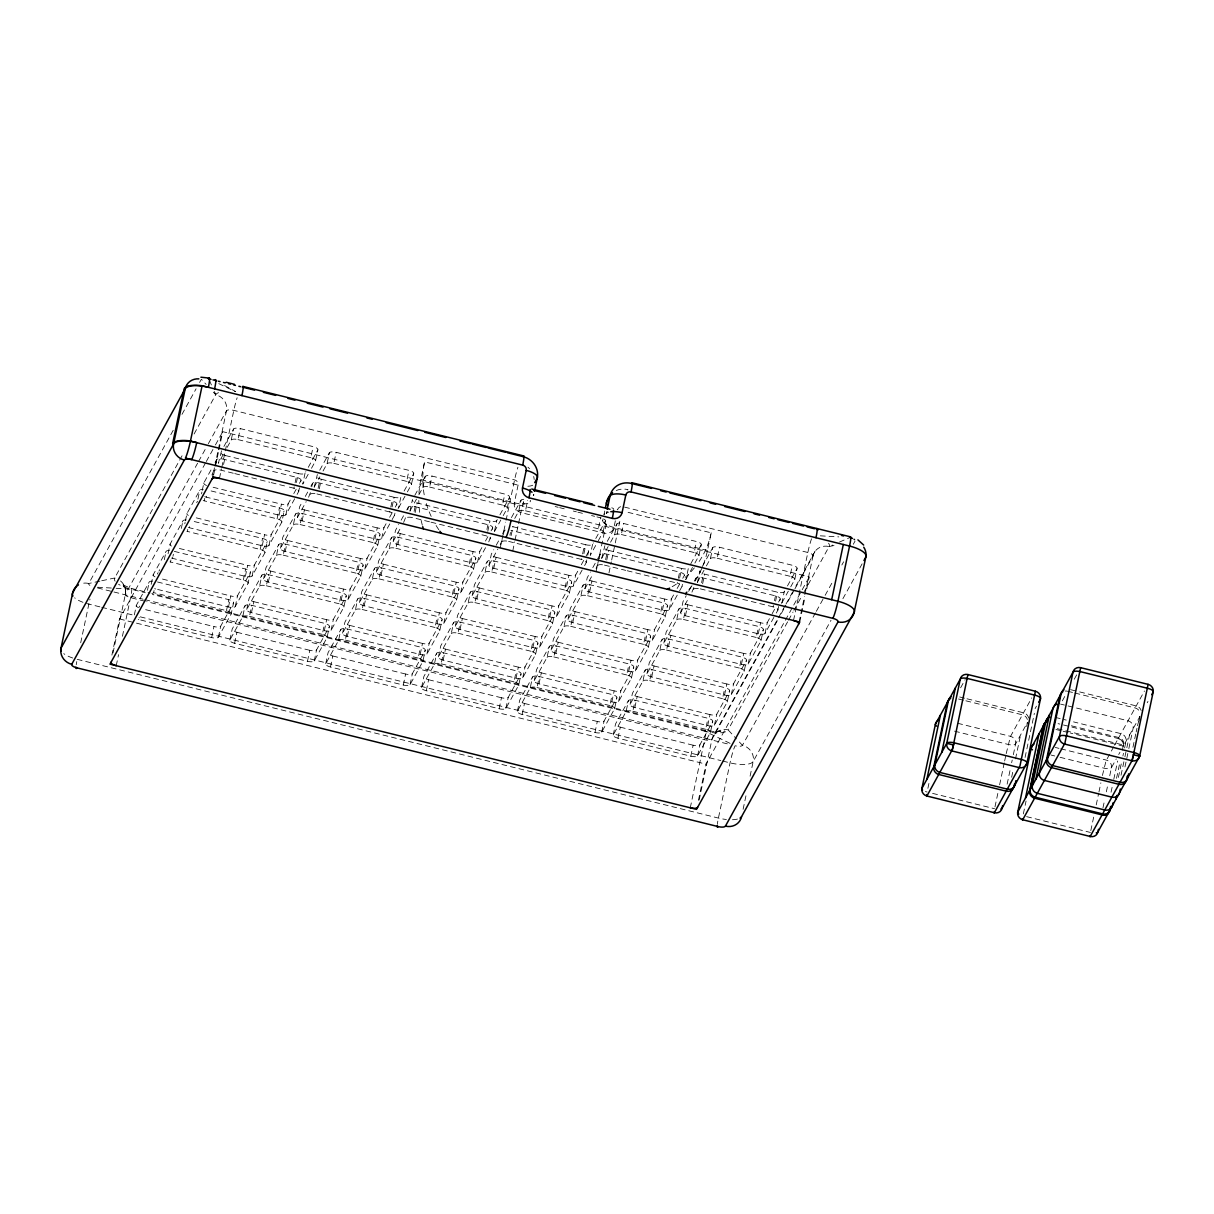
<?xml version="1.0" encoding="UTF-8"?>
<svg xmlns="http://www.w3.org/2000/svg" width="1214" height="1214" viewBox="0 0 1214 1214"><rect width="100%" height="100%" fill="white"/><g stroke="black" fill="none" stroke-linecap="round" stroke-linejoin="round"><path stroke-width="0.75" stroke-dasharray="5 3.75" d="M113.023 652.95L125.421 594.132L125.467 589.185L125.512 590.156L123.449 585.482L125.118 587.136L121.931 584.526L131.582 588.487L149.99 593.039M80.701 642.767L88.85 604.117A13.9 1.351 -76.1 0 1 90.003 599.109M111.9 655.105L119.518 618.958L205.394 463.156M116.24 665.682L118.562 654.649M122.432 636.273L130.566 597.667A13.9 1.351 -76.1 0 0 130.9 589.154A20.35 6.889 11.9 0 1 118.593 584.268M134.344 614.921L136.363 605.285L149.185 582.037A5.949 2.018 11.9 0 1 153.192 581.172M157.471 581.992L228.793 599.655A5.949 2.018 11.9 0 1 233.528 602.903L231.206 613.92L218.383 637.168A5.949 2.018 11.9 0 1 211.631 637.593L138.791 619.55L139.215 617.486M147.455 590.292L149.185 582.037M151.204 584.313L153.237 574.692L166.06 551.429A5.949 2.018 11.9 0 1 170.066 550.564M231.206 613.92A5.949 2.018 11.9 0 0 226.472 610.657L153.632 592.629L154.072 590.565M174.346 551.384L245.653 569.047A5.949 2.018 11.9 0 1 250.403 572.31L248.081 583.312L235.258 606.575A5.949 2.018 11.9 0 1 228.49 606.985L155.65 588.957L155.953 587.576M164.315 559.684L166.06 551.429M168.078 553.721L170.112 544.084L182.935 520.821A5.949 2.018 11.9 0 1 186.379 519.926M248.081 583.312A5.949 2.018 11.9 0 0 243.331 580.049L170.506 562.021L170.931 559.957M194.24 521.534L262.528 538.439A5.949 2.018 11.9 0 1 267.262 541.702L264.94 552.704L252.133 575.967A5.949 2.018 11.9 0 1 245.365 576.377L172.525 558.349L172.813 556.968M172.965 556.285L173.39 554.221M181.326 528.394L182.935 520.821M184.801 523.795L185.089 522.43M185.423 520.821L186.971 513.476L199.794 490.228A5.949 2.018 11.9 0 1 203.254 489.333M264.94 552.704A5.949 2.018 11.9 0 0 260.206 549.456L187.366 531.413L187.806 529.35M211.115 490.942L279.402 507.847A5.949 2.018 11.9 0 1 284.137 511.109L281.815 522.111L268.992 545.359A5.949 2.018 11.9 0 1 262.239 545.784L189.399 527.741L189.976 524.994M197.912 499.166L199.794 490.228M201.524 493.886L201.919 492.049M202.252 490.441L203.846 482.884L212.662 466.889M281.815 522.111A5.949 2.018 11.9 0 0 277.08 518.848L204.24 500.821L205.257 495.995M294.683 498.772L285.867 514.766A5.949 2.018 11.9 0 1 279.099 515.176L206.259 497.148L207.139 493.021M212.131 478.847L214.453 467.815M214.848 465.979L217.943 451.274M218.338 449.438L226.472 410.833A13.9 13.005 28.9 0 0 215.728 394.717L213.33 392.137M211.949 474.993L215.075 467.193M215.94 463.065L216.669 459.62A5.949 2.018 11.9 0 1 223.437 459.211L296.262 477.239A5.949 2.018 11.9 0 1 301.011 480.501L300.237 484.174M213.618 475.038L215.136 467.815M215.515 466.009L218.566 451.547M218.945 449.741L222.754 431.668L809.283 576.878L806.612 589.518M221.525 450.819L218.399 463.278L224.802 451.654M219.476 478.392L221.403 468.832M221.798 467.36L224.909 452.655M225.288 450.819L233.816 410.378A13.9 1.351 -76.1 0 1 237.14 397.737M223.573 464.476L225.455 455.538A5.949 2.018 11.9 0 1 220.72 452.276M227.215 447.298L231.221 440.029L233.543 429.012A5.949 2.018 11.9 0 1 240.296 428.603L313.136 446.631A5.949 2.018 11.9 0 1 317.871 449.893L315.549 460.91L310.754 469.621M231.221 440.029A5.949 2.018 11.9 0 1 237.974 439.605L240.296 428.603M211.631 637.593L213.937 626.576A5.949 2.018 11.9 0 0 220.705 626.166L233.528 602.903M218.383 637.168L220.705 626.166M226.472 610.657L228.793 599.655M228.49 606.985L230.812 595.983A5.949 2.018 11.9 0 0 237.58 595.558L250.403 572.31M235.258 606.575L237.58 595.558M229.886 640.021L232.208 629.019L245.031 605.756A5.949 2.018 11.9 0 1 251.784 605.346L324.624 623.374A5.949 2.018 11.9 0 1 329.358 626.636L327.052 637.638L314.229 660.902A5.949 2.018 11.9 0 1 307.461 661.311L234.621 643.283A5.949 2.018 11.9 0 1 229.886 640.021L242.709 616.758L245.031 605.756M243.331 580.049L245.653 569.047M245.365 576.377L247.686 565.375A5.949 2.018 11.9 0 0 254.439 564.965L267.262 541.702M234.621 643.283L236.942 632.282A5.949 2.018 11.9 0 1 232.208 629.019M252.133 575.967L254.439 564.965M246.761 609.413L249.082 598.411L261.89 575.148A5.949 2.018 11.9 0 1 268.658 574.738L341.498 592.766A5.949 2.018 11.9 0 1 346.233 596.028L343.911 607.046L331.088 630.294A5.949 2.018 11.9 0 1 324.335 630.703L251.495 612.675A5.949 2.018 11.9 0 1 246.761 609.413L259.584 586.165L261.89 575.148M260.206 549.456L262.528 538.439M262.239 545.784L264.546 534.767A5.949 2.018 11.9 0 0 271.314 534.357L284.137 511.109M242.709 616.758A5.949 2.018 11.9 0 1 249.477 616.348L251.784 605.346M251.495 612.675L253.817 601.674A5.949 2.018 11.9 0 1 249.082 598.411M268.992 545.359L271.314 534.357M263.62 578.82L265.942 567.803L278.765 544.555A5.949 2.018 11.9 0 1 285.533 544.145L358.373 562.173A5.949 2.018 11.9 0 1 363.107 565.436L360.786 576.438L347.963 599.701A5.949 2.018 11.9 0 1 341.195 600.111L268.37 582.083A5.949 2.018 11.9 0 1 263.62 578.82L276.443 555.557L278.765 544.555M277.08 518.848L279.402 507.847M279.099 515.176L281.42 504.174A5.949 2.018 11.9 0 0 288.188 503.764L291.39 497.937M259.584 586.165A5.949 2.018 11.9 0 1 266.336 585.755L268.658 574.738M268.37 582.083L270.676 571.066A5.949 2.018 11.9 0 1 265.942 567.803M285.867 514.766L288.188 503.764M280.495 548.212L282.816 537.21L295.639 513.947A5.949 2.018 11.9 0 1 302.392 513.537L375.232 531.565A5.949 2.018 11.9 0 1 379.967 534.828L377.66 545.83L364.837 569.093A5.949 2.018 11.9 0 1 358.069 569.503L285.229 551.475A5.949 2.018 11.9 0 1 280.495 548.212L293.318 524.949L295.639 513.947M297.081 494.417L298.69 491.503A5.949 2.018 11.9 0 0 293.94 488.24L294.243 486.875M295.108 482.747L296.262 477.239M296.413 482.504L298.295 473.566A5.949 2.018 11.9 0 0 305.048 473.157L305.852 471.7M276.443 555.557A5.949 2.018 11.9 0 1 283.211 555.147L285.533 544.145M285.229 551.475L287.551 540.473A5.949 2.018 11.9 0 1 282.816 537.21M298.69 491.503L299.463 487.831M305.048 473.157L302.741 484.158L308.341 473.991M389.709 523.947L381.697 538.485A5.949 2.018 11.9 0 1 374.944 538.895L302.104 520.867A5.949 2.018 11.9 0 1 297.369 517.604L299.691 506.602L302.089 502.247M315.549 460.91A5.949 2.018 11.9 0 0 310.814 457.648L313.136 446.631M293.318 524.949A5.949 2.018 11.9 0 1 300.086 524.539L302.392 513.537M302.104 520.867L304.426 509.865A5.949 2.018 11.9 0 1 299.691 506.602M308.584 497.254L310.769 491.594M311.786 486.784L312.499 483.339A5.949 2.018 11.9 0 1 319.267 482.929L392.107 500.972A5.949 2.018 11.9 0 1 396.841 504.22L396.067 507.892M314.168 487.178A5.949 2.018 11.9 0 1 314.229 487.011L317.355 474.553M310.192 494.356A5.949 2.018 11.9 0 1 316.945 493.946L317.097 493.248M318.114 488.438L319.267 482.929M319.267 488.893L321.285 479.257A5.949 2.018 11.9 0 1 316.55 475.994M323.045 471.017L327.052 463.748L329.373 452.746A5.949 2.018 11.9 0 1 336.141 452.336L408.966 470.364A5.949 2.018 11.9 0 1 413.716 473.627L411.394 484.629L407.388 491.898M327.052 463.748A5.949 2.018 11.9 0 1 333.82 463.338L336.141 452.336M307.461 661.311L309.782 650.309A5.949 2.018 11.9 0 0 316.55 649.9L329.358 626.636M314.229 660.902L316.55 649.9M327.052 637.638A5.949 2.018 11.9 0 0 322.302 634.376L324.624 623.374M324.335 630.703L326.657 619.701A5.949 2.018 11.9 0 0 333.41 619.292L346.233 596.028M331.088 630.294L333.41 619.292M325.731 663.739L328.038 652.737L340.861 629.489A5.949 2.018 11.9 0 1 347.629 629.064L420.469 647.108A5.949 2.018 11.9 0 1 425.204 650.355L422.882 661.372L410.059 684.62A5.949 2.018 11.9 0 1 403.306 685.045L330.466 667.002A5.949 2.018 11.9 0 1 325.731 663.739L338.539 640.491L340.861 629.489M343.911 607.046A5.949 2.018 11.9 0 0 339.176 603.783L341.498 592.766M341.195 600.111L343.516 589.094A5.949 2.018 11.9 0 0 350.285 588.684L363.107 565.436M330.466 667.002L332.788 656A5.949 2.018 11.9 0 1 328.038 652.737M347.963 599.701L350.285 588.684M342.591 633.147L344.913 622.145L357.735 598.881A5.949 2.018 11.9 0 1 364.503 598.472L437.328 616.5A5.949 2.018 11.9 0 1 442.078 619.762L439.756 630.764L426.933 654.027A5.949 2.018 11.9 0 1 420.165 654.437L347.325 636.409A5.949 2.018 11.9 0 1 342.591 633.147L355.414 609.883L357.735 598.881M360.786 576.438A5.949 2.018 11.9 0 0 356.051 573.175L358.373 562.173M358.069 569.503L360.391 558.501A5.949 2.018 11.9 0 0 367.159 558.091L379.967 534.828M338.539 640.491A5.949 2.018 11.9 0 1 345.307 640.082L347.629 629.064M347.325 636.409L349.647 625.392A5.949 2.018 11.9 0 1 344.913 622.145M364.837 569.093L367.159 558.091M359.465 602.539L361.787 591.537L374.61 568.273A5.949 2.018 11.9 0 1 381.363 567.864L454.203 585.892A5.949 2.018 11.9 0 1 458.938 589.154L456.616 600.156L443.808 623.419A5.949 2.018 11.9 0 1 437.04 623.829L364.2 605.801A5.949 2.018 11.9 0 1 359.465 602.539L372.288 579.29L374.61 568.273M377.66 545.83A5.949 2.018 11.9 0 0 372.91 542.567L375.232 531.565M374.944 538.895L377.266 527.893A5.949 2.018 11.9 0 0 384.019 527.483L387.22 521.671M355.414 609.883A5.949 2.018 11.9 0 1 362.182 609.474L364.503 598.472M364.2 605.801L366.522 594.799A5.949 2.018 11.9 0 1 361.787 591.537M381.697 538.485L384.019 527.483M376.34 571.946L378.647 560.929L391.469 537.681A5.949 2.018 11.9 0 1 398.238 537.256L471.078 555.299A5.949 2.018 11.9 0 1 475.812 558.546L473.49 569.563L460.667 592.811A5.949 2.018 11.9 0 1 453.915 593.236L381.075 575.193A5.949 2.018 11.9 0 1 376.34 571.946L389.148 548.682L391.469 537.681M392.122 519.592L394.52 515.237A5.949 2.018 11.9 0 0 389.785 511.974L389.937 511.291M390.802 507.164L392.107 500.972M392.092 506.921L394.125 497.3A5.949 2.018 11.9 0 0 400.893 496.875L398.571 507.892A5.949 2.018 11.9 0 1 398.071 508.332M372.288 579.29A5.949 2.018 11.9 0 1 379.041 578.866L381.363 567.864M381.075 575.193L383.396 564.191A5.949 2.018 11.9 0 1 378.647 560.929M394.52 515.237L394.96 513.173M485.554 547.681L477.542 562.219A5.949 2.018 11.9 0 1 470.774 562.628L397.934 544.6A5.949 2.018 11.9 0 1 393.199 541.338L395.521 530.336L398.723 524.509M411.394 484.629A5.949 2.018 11.9 0 0 406.66 481.366L408.966 470.364M389.148 548.682A5.949 2.018 11.9 0 1 395.916 548.273L398.238 537.256M397.934 544.6L400.256 533.583A5.949 2.018 11.9 0 1 395.521 530.336M403.625 522.445L406.751 514.645M407.767 509.819L408.344 507.073A5.949 2.018 11.9 0 1 415.112 506.663L487.937 524.691A5.949 2.018 11.9 0 1 492.687 527.953L491.913 531.626M410.013 511.291A5.949 2.018 11.9 0 1 410.074 510.73L412.396 499.728A5.949 2.018 11.9 0 0 417.13 502.991L489.97 521.018A5.949 2.018 11.9 0 0 496.723 520.609L497.528 519.152M414.095 511.473L415.112 506.663M418.951 493.415A105.132 98.395 28.9 0 1 420.848 479.439L424.581 461.866L518.074 485.13A13.9 4.704 11.9 0 0 520.548 485.676M415.097 512.612L417.13 502.991M418.891 494.751L422.897 487.482L425.219 476.465A5.949 2.018 11.9 0 1 431.972 476.055L504.812 494.083A5.949 2.018 11.9 0 1 509.546 497.345L507.224 508.347L503.218 515.616M422.897 487.482A5.949 2.018 11.9 0 1 429.65 487.057L431.972 476.055M403.306 685.045L405.613 674.028A5.949 2.018 11.9 0 0 412.381 673.618L425.204 650.355M410.059 684.62L412.381 673.618M422.882 661.372A5.949 2.018 11.9 0 0 418.147 658.109L420.469 647.108M420.165 654.437L422.487 643.435A5.949 2.018 11.9 0 0 429.255 643.01L442.078 619.762M426.933 654.027L429.255 643.01M421.562 687.473L423.883 676.471L436.706 653.208A5.949 2.018 11.9 0 1 443.459 652.798L516.299 670.826A5.949 2.018 11.9 0 1 521.034 674.089L518.727 685.091L505.904 708.354A5.949 2.018 11.9 0 1 499.136 708.764L426.296 690.736A5.949 2.018 11.9 0 1 421.562 687.473L434.384 664.21L436.706 653.208M439.756 630.764A5.949 2.018 11.9 0 0 435.007 627.501L437.328 616.5M437.04 623.829L439.362 612.827A5.949 2.018 11.9 0 0 446.115 612.417L458.938 589.154M426.296 690.736L428.618 679.734A5.949 2.018 11.9 0 1 423.883 676.471M443.808 623.419L446.115 612.417M438.436 656.865L440.758 645.863L453.566 622.6A5.949 2.018 11.9 0 1 460.334 622.19L533.174 640.218A5.949 2.018 11.9 0 1 537.908 643.481L535.586 654.498L522.764 677.746A5.949 2.018 11.9 0 1 516.011 678.156L443.171 660.128A5.949 2.018 11.9 0 1 438.436 656.865L451.259 633.617L453.566 622.6M456.616 600.156A5.949 2.018 11.9 0 0 451.881 596.909L454.203 585.892M453.915 593.236L456.221 582.219A5.949 2.018 11.9 0 0 462.989 581.809L475.812 558.546M434.384 664.21A5.949 2.018 11.9 0 1 441.152 663.8L443.459 652.798M443.171 660.128L445.492 649.126A5.949 2.018 11.9 0 1 440.758 645.863M460.667 592.811L462.989 581.809M455.296 626.272L457.617 615.255L470.44 592.007A5.949 2.018 11.9 0 1 477.208 591.597L550.048 609.625A5.949 2.018 11.9 0 1 554.783 612.888L552.461 623.89L539.638 647.153A5.949 2.018 11.9 0 1 532.87 647.563L460.045 629.535A5.949 2.018 11.9 0 1 455.296 626.272L468.118 603.009L470.44 592.007M473.49 569.563A5.949 2.018 11.9 0 0 468.756 566.301L471.078 555.299M470.774 562.628L473.096 551.626A5.949 2.018 11.9 0 0 479.864 551.202L482.262 546.846M451.259 633.617A5.949 2.018 11.9 0 1 458.012 633.207L460.334 622.19M460.045 629.535L462.352 618.518A5.949 2.018 11.9 0 1 457.617 615.255M477.542 562.219L479.864 551.202M472.17 595.664L474.492 584.662L487.315 561.399A5.949 2.018 11.9 0 1 494.068 560.989L566.908 579.017A5.949 2.018 11.9 0 1 571.642 582.28L569.336 593.282L556.513 616.545A5.949 2.018 11.9 0 1 549.745 616.955L476.905 598.927A5.949 2.018 11.9 0 1 472.17 595.664L484.993 572.401L487.315 561.399M486.92 529.501L487.937 524.691M487.785 531.337L489.97 521.018M468.118 603.009A5.949 2.018 11.9 0 1 474.886 602.599L477.208 591.597M476.905 598.927L479.227 587.925A5.949 2.018 11.9 0 1 474.492 584.662M488.756 541.869L491.139 535.283M494.553 530.928L496.723 520.609M582.189 569.958L573.372 585.937A5.949 2.018 11.9 0 1 566.619 586.347L493.779 568.319A5.949 2.018 11.9 0 1 489.045 565.056L491.367 554.054L493.764 549.699M507.224 508.347A5.949 2.018 11.9 0 0 502.49 505.1L504.812 494.083M484.993 572.401A5.949 2.018 11.9 0 1 491.761 571.991L494.068 560.989M493.779 568.319L496.101 557.317A5.949 2.018 11.9 0 1 491.367 554.054M500.244 547.909L505.677 522.172M506.056 520.336L514.584 479.894A13.9 1.351 -76.1 0 1 517.908 467.238M500.259 544.707L502.293 539.744M503.461 534.236L504.174 530.791A5.949 2.018 11.9 0 1 505.282 530.108M501.868 541.808A5.949 2.018 11.9 0 1 508.62 541.398L508.909 540.018M509.926 535.207L510.502 532.445M511.079 535.662L512.961 526.709A5.949 2.018 11.9 0 1 512.46 526.572M514.721 518.469L518.727 511.2L521.049 500.198A5.949 2.018 11.9 0 1 526.755 499.561M512.748 550.989L514.675 541.839M515.055 540.002L518.15 525.359M518.53 523.538L520.852 512.551A13.9 1.351 -76.1 0 1 524.524 498.863M518.727 511.2A5.949 2.018 11.9 0 1 525.495 510.791L527.665 500.472M420.848 479.53L514.357 502.793A13.9 4.704 11.9 0 0 530.139 501.822L530.381 500.729M533.659 494.675A5.478 5.129 28.9 0 1 533.553 495.646L533.781 494.538M499.136 708.764L501.458 697.762A5.949 2.018 11.9 0 0 508.226 697.352L521.034 674.089M505.904 708.354L508.226 697.352M518.727 685.091A5.949 2.018 11.9 0 0 513.977 681.828L516.299 670.826M516.011 678.156L518.332 667.154A5.949 2.018 11.9 0 0 525.085 666.744L537.908 643.481M522.764 677.746L525.085 666.744M517.407 711.192L519.713 700.19L532.536 676.942A5.949 2.018 11.9 0 1 539.304 676.517L612.144 694.56A5.949 2.018 11.9 0 1 616.879 697.807L614.557 708.824L601.734 732.072A5.949 2.018 11.9 0 1 594.981 732.497L522.141 714.454A5.949 2.018 11.9 0 1 517.407 711.192L530.215 687.943L532.536 676.942M535.586 654.498A5.949 2.018 11.9 0 0 530.852 651.235L533.174 640.218M532.87 647.563L535.192 636.546A5.949 2.018 11.9 0 0 541.96 636.136L554.783 612.888M522.141 714.454L524.463 703.452A5.949 2.018 11.9 0 1 519.713 700.19M539.638 647.153L541.96 636.136M534.266 680.599L536.588 669.597L549.411 646.334A5.949 2.018 11.9 0 1 556.179 645.924L629.004 663.952A5.949 2.018 11.9 0 1 633.754 667.214L631.432 678.216L618.609 701.48A5.949 2.018 11.9 0 1 611.841 701.889L539.001 683.861A5.949 2.018 11.9 0 1 534.266 680.599L547.089 657.335L549.411 646.334M552.461 623.89A5.949 2.018 11.9 0 0 547.726 620.627L550.048 609.625M549.745 616.955L552.067 605.953A5.949 2.018 11.9 0 0 558.835 605.543L571.642 582.28M530.215 687.943A5.949 2.018 11.9 0 1 536.983 687.534L539.304 676.517M539.001 683.861L541.323 672.844A5.949 2.018 11.9 0 1 536.588 669.597M556.513 616.545L558.835 605.543M551.141 649.991L553.463 638.989L566.285 615.726A5.949 2.018 11.9 0 1 573.038 615.316L645.878 633.344A5.949 2.018 11.9 0 1 650.613 636.606L648.291 647.608L635.483 670.872A5.949 2.018 11.9 0 1 628.715 671.281L555.875 653.253A5.949 2.018 11.9 0 1 551.141 649.991L563.964 626.743L566.285 615.726M569.336 593.282A5.949 2.018 11.9 0 0 564.586 590.019L566.908 579.017M566.619 586.347L568.941 575.345A5.949 2.018 11.9 0 0 575.694 574.935L578.107 570.58M547.089 657.335A5.949 2.018 11.9 0 1 553.857 656.926L556.179 645.924M555.875 653.253L558.197 642.252A5.949 2.018 11.9 0 1 553.463 638.989M573.372 585.937L575.694 574.935M568.015 619.398L570.322 608.381L583.145 585.133A5.949 2.018 11.9 0 1 589.913 584.708L662.753 602.751A5.949 2.018 11.9 0 1 667.488 605.998L665.166 617.016L652.343 640.264A5.949 2.018 11.9 0 1 645.59 640.688L572.75 622.645A5.949 2.018 11.9 0 1 568.015 619.398L580.823 596.135L583.145 585.133M584.602 565.587L586.195 562.689A5.949 2.018 11.9 0 0 581.46 559.426L581.612 558.728M582.614 553.918L583.782 548.424L510.942 530.381M583.919 553.69L585.801 544.752A5.949 2.018 11.9 0 0 592.569 544.327L593.373 542.886M563.964 626.743A5.949 2.018 11.9 0 1 570.717 626.318L573.038 615.316M572.75 622.645L575.072 611.644A5.949 2.018 11.9 0 1 570.322 608.381M586.195 562.689L586.772 559.927M587.743 555.344L588.517 551.672A5.949 2.018 11.9 0 0 583.782 548.424M592.569 544.327L590.247 555.344L596.651 543.705M677.23 595.133L669.218 609.671A5.949 2.018 11.9 0 1 662.449 610.081L589.609 592.053A5.949 2.018 11.9 0 1 584.875 588.79L587.197 577.788L590.399 571.961M598.259 540.807L603.07 532.081A5.949 2.018 11.9 0 0 598.335 528.818L600.657 517.817L596.104 516.694M603.115 518.727L602.675 520.669M604.739 511.003L603.95 514.782L605.649 511.686M580.823 596.135A5.949 2.018 11.9 0 1 587.591 595.725L589.913 584.708M589.609 592.053L591.931 581.036A5.949 2.018 11.9 0 1 587.197 577.788M608.882 512.05A13.9 4.704 11.9 0 0 606.287 513.643L606.757 511.443M603.07 532.081L605.391 521.079A5.949 2.018 11.9 0 0 603.631 518.894M596.089 571.627L604.193 533.174A13.9 1.351 -76.1 0 1 607.516 520.533M596.089 568.44L598.274 562.78M599.155 558.652L600.019 554.525A5.949 2.018 11.9 0 1 606.788 554.115L679.612 572.143A5.949 2.018 11.9 0 1 684.362 575.406L683.588 579.078M601.674 558.364A5.949 2.018 11.9 0 1 601.749 558.182L604.876 545.723M597.698 565.527A5.949 2.018 11.9 0 1 604.466 565.117L604.602 564.434M605.619 559.608L606.788 554.115M606.772 560.064L608.806 550.443A5.949 2.018 11.9 0 1 604.071 547.18M615.346 520.821L613.95 527.453A8.407 7.861 28.9 0 1 604.193 533.174L520.852 512.551A8.407 7.861 28.9 0 1 514.357 502.793L518.074 485.13A4.522 4.234 28.9 0 0 514.584 479.894L233.816 410.378A6.465 2.185 11.9 0 0 226.472 410.833L207.518 445.204M610.566 542.203L614.572 534.934L616.894 523.917A5.949 2.018 11.9 0 1 623.647 523.507L696.487 541.535A5.949 2.018 11.9 0 1 701.222 544.798L698.9 555.8L694.894 563.068M608.973 572.887L611.295 561.854M611.674 560.018L619.808 521.413M614.572 534.934A5.949 2.018 11.9 0 1 621.325 534.509L623.647 523.507M594.981 732.497L597.288 721.48A5.949 2.018 11.9 0 0 604.056 721.07L616.879 697.807M601.734 732.072L604.056 721.07M614.557 708.824A5.949 2.018 11.9 0 0 609.823 705.562L612.144 694.56M611.841 701.889L614.163 690.887A5.949 2.018 11.9 0 0 620.931 690.462L633.754 667.214M618.609 701.48L620.931 690.462M613.237 734.925L615.559 723.923L628.382 700.66A5.949 2.018 11.9 0 1 635.134 700.25L707.974 718.278A5.949 2.018 11.9 0 1 712.709 721.541L710.402 732.543L697.58 755.806A5.949 2.018 11.9 0 1 690.812 756.216L617.972 738.188A5.949 2.018 11.9 0 1 613.237 734.925L626.06 711.662L628.382 700.66M631.432 678.216A5.949 2.018 11.9 0 0 626.697 674.954L629.004 663.952M628.715 671.281L631.037 660.279A5.949 2.018 11.9 0 0 637.79 659.87L650.613 636.606M617.972 738.188L620.293 727.171A5.949 2.018 11.9 0 1 615.559 723.923M635.483 670.872L637.79 659.87M630.112 704.317L632.433 693.315L645.241 670.052A5.949 2.018 11.9 0 1 652.009 669.642L724.849 687.67A5.949 2.018 11.9 0 1 729.584 690.933L727.262 701.95L714.439 725.198A5.949 2.018 11.9 0 1 707.686 725.608L634.846 707.58A5.949 2.018 11.9 0 1 630.112 704.317L642.934 681.069L645.241 670.052M648.291 647.608A5.949 2.018 11.9 0 0 643.557 644.361L645.878 633.344M645.59 640.688L647.897 629.671A5.949 2.018 11.9 0 0 654.665 629.262L667.488 605.998M626.06 711.662A5.949 2.018 11.9 0 1 632.828 711.252L635.134 700.25M634.846 707.58L637.168 696.578A5.949 2.018 11.9 0 1 632.433 693.315M652.343 640.264L654.665 629.262M646.971 673.724L649.293 662.707L662.116 639.459A5.949 2.018 11.9 0 1 668.884 639.05L741.724 657.077A5.949 2.018 11.9 0 1 746.458 660.34L744.136 671.342L731.314 694.605A5.949 2.018 11.9 0 1 724.546 695.015L651.721 676.972A5.949 2.018 11.9 0 1 646.971 673.724L659.794 650.461L662.116 639.459M665.166 617.016A5.949 2.018 11.9 0 0 660.431 613.753L662.753 602.751M662.449 610.081L664.771 599.079A5.949 2.018 11.9 0 0 671.539 598.654L674.741 592.842M642.934 681.069A5.949 2.018 11.9 0 1 649.687 680.644L652.009 669.642M651.721 676.972L654.027 665.97A5.949 2.018 11.9 0 1 649.293 662.707M669.218 609.671L671.539 598.654M663.846 643.117L666.167 632.115L678.99 608.851A5.949 2.018 11.9 0 1 685.743 608.442L758.583 626.47A5.949 2.018 11.9 0 1 763.318 629.732L761.011 640.734L748.188 663.997A5.949 2.018 11.9 0 1 741.42 664.407L668.58 646.379A5.949 2.018 11.9 0 1 663.846 643.117L676.668 619.853L678.99 608.851M679.628 590.778L682.04 586.408A5.949 2.018 11.9 0 0 677.306 583.145L677.442 582.462M678.307 578.334L679.612 572.143M679.612 578.107L681.646 568.471A5.949 2.018 11.9 0 0 688.399 568.061L686.092 579.063A5.949 2.018 11.9 0 1 685.303 579.639M659.794 650.461A5.949 2.018 11.9 0 1 666.562 650.051L668.884 639.05M668.58 646.379L670.902 635.377A5.949 2.018 11.9 0 1 666.167 632.115M682.04 586.408L682.465 584.344M773.864 617.41L765.048 633.389A5.949 2.018 11.9 0 1 758.295 633.799L685.455 615.771A5.949 2.018 11.9 0 1 680.72 612.509L683.042 601.507L686.244 595.695M698.9 555.8A5.949 2.018 11.9 0 0 694.165 552.552L696.487 541.535M676.668 619.853A5.949 2.018 11.9 0 1 683.436 619.443L685.743 608.442M685.455 615.771L687.777 604.769A5.949 2.018 11.9 0 1 683.042 601.507M691.934 592.159L693.968 587.197M695.273 581.005L695.85 578.243A5.949 2.018 11.9 0 1 702.618 577.834L775.458 595.877A5.949 2.018 11.9 0 1 780.192 599.124L779.418 602.797M697.61 582.69A5.949 2.018 11.9 0 1 697.58 581.916L699.901 570.899A5.949 2.018 11.9 0 0 704.636 574.161L777.476 592.204A5.949 2.018 11.9 0 0 784.244 591.779L785.048 590.338M695.394 580.596A105.102 98.364 28.9 0 0 707.489 550.488L711.207 532.84L624.998 511.595M693.543 589.26A5.949 2.018 11.9 0 1 700.296 588.851L700.584 587.47M701.601 582.659L702.618 577.834M702.618 583.797L704.636 574.161M706.396 565.921L710.402 558.652L712.724 547.651A5.949 2.018 11.9 0 1 719.492 547.241L792.332 565.269A5.949 2.018 11.9 0 1 797.067 568.531L794.745 579.533L790.739 586.802M710.402 558.652A5.949 2.018 11.9 0 1 717.171 558.243L719.492 547.241M690.812 756.216L693.133 745.214A5.949 2.018 11.9 0 0 699.901 744.804L712.709 721.541M697.58 755.806L699.901 744.804M710.402 732.543A5.949 2.018 11.9 0 0 705.653 729.28L707.974 718.278M690.265 807.796L704.606 739.781A13.9 1.351 -76.1 0 0 704.939 731.268L152.433 594.496M707.686 725.608L710.008 714.606A5.949 2.018 11.9 0 0 716.761 714.196L729.584 690.933M698.429 800.299L706.032 764.152L792.833 606.712M714.439 725.198L716.761 714.196M699.173 799.996L711.95 739.326L779.616 616.591M727.262 701.95A5.949 2.018 11.9 0 0 722.527 698.687L724.849 687.67M724.546 695.015L726.867 683.998A5.949 2.018 11.9 0 0 733.635 683.588L746.458 660.34M731.314 694.605L733.635 683.588M744.136 671.342A5.949 2.018 11.9 0 0 739.402 668.079L741.724 657.077M741.42 664.407L743.742 653.405A5.949 2.018 11.9 0 0 750.51 652.995L763.318 629.732M748.188 663.997L750.51 652.995M761.011 640.734A5.949 2.018 11.9 0 0 756.261 637.471L758.583 626.47M758.295 633.799L760.617 622.797A5.949 2.018 11.9 0 0 767.369 622.387L769.782 618.032M765.048 633.389L767.369 622.387M776.277 613.04L777.871 610.141A5.949 2.018 11.9 0 0 773.136 606.879L773.424 605.498M774.441 600.687L775.458 595.877M775.594 601.142L777.476 592.204M777.871 610.141L778.644 606.469M781.421 603.237A5.949 2.018 11.9 0 0 781.922 602.797L784.244 591.779M794.745 579.533A5.949 2.018 11.9 0 0 790.011 576.271L792.332 565.269M743.105 809.298L746.595 792.727M750.085 776.171L753.196 761.451L830.998 620.293M793.516 620.506L807.841 552.491A13.9 1.351 -76.1 0 1 811.513 538.804M799.055 622.205L804.472 596.469M804.852 594.632L812.985 556.027L814.928 551.551L795.079 587.561M799.753 622.054L805.094 596.757M927.891 788.341L929.438 780.997M994.979 806.885L998.075 792.196M999.623 784.836L1004.266 762.802M1004.646 760.966L1005.814 755.457M1006.194 753.621L1010.427 736.564L1031.748 697.868M1007.134 784.153L1010.518 768.083M1011.641 762.726L1012.218 760.055M1013.341 754.683L1015.602 743.97L1025.739 725.577M1011.641 777.248L1013.189 769.904M1015.511 758.871L1020.549 735.001M1026.634 726.442L1027.469 722.436L1026.604 723.999M1025.071 757.445L1034.358 713.346M1023.341 813.911L1026.058 801.058M1090.809 830.619L1094.3 814.078M1096.227 804.897L1098.549 793.88M1098.943 792.044L1100.87 782.848M1102.418 775.503L1106.015 760.875L1113.678 746.822M1102.965 807.887L1104.664 799.844M1106.349 791.816L1107.76 785.109M1109.748 775.746L1111.432 767.703L1116.273 758.917M1111.053 792.226L1112.221 786.702M1113.769 779.358L1117.639 760.996M1116.531 778.311L1119.93 762.225M1122.464 750.176L1123.481 743.575L1123.314 746.155L1070.475 733.074M1118.398 777.415L1121.782 761.345M1122.904 755.988L1123.481 753.302M1124.604 747.945L1126.015 741.253A6.571 6.146 28.9 0 0 1120.947 733.635L1073.54 721.89M1121.038 775.245L1124.528 758.704M1124.908 756.868L1126.455 749.524M1126.85 747.687L1129.551 734.834M1124.968 766.975L1128.459 750.449M1128.838 748.613L1133.102 728.4A6.571 6.146 28.9 0 0 1128.034 720.782L1060.566 704.09M1132.935 747.308L1135.743 734M1136.183 731.921L1136.957 728.279M1137.503 725.668L1139.916 716.488L1123.314 746.155A6.571 6.146 28.9 0 0 1118.246 738.537L1058.062 723.65M1139.036 721.162L1139.749 717.762M606.044 525.48L606.317 524.478M522.991 503.856L523.446 502.247M173.207 430.302L88.759 583.494A13.9 13.005 28.9 0 0 80.974 583.752M181.994 414.353L196.076 388.814M199.597 382.44L201.357 379.254L206.152 384.398M177.836 463.445L114.693 578.001A20.35 6.889 11.9 0 0 115.102 581.157M179.642 460.167L183.253 453.626M194.088 433.99L215.728 394.717A20.35 6.889 11.9 0 1 218.566 392.683M144.921 601.218L130.566 597.667A6.465 2.185 11.9 0 1 125.421 594.132L197.594 463.202M198.504 461.563L205.712 448.467M206.304 461.502L214.529 446.585M215.439 444.931L222.754 431.668M215.06 462.534L216.669 459.62M223.922 446.464L233.543 429.012M138.851 607.577L139.656 606.12M157.334 574.07L158.124 572.613M158.928 571.157L159.732 569.7M196.683 502.687L197.472 501.23M293.788 493.582L296.201 489.227M299.403 483.4L301.011 480.501M308.265 467.344L317.871 449.893M305.291 496.435L307.703 492.065M310.905 486.253L312.499 483.339M319.752 470.182L329.373 452.746M297.369 517.604L306.186 501.625M314.229 487.011L319.843 476.829M389.633 517.301L392.835 511.489M395.233 507.133L396.841 504.22M404.095 491.063L413.716 473.627M398.571 507.892L404.975 496.253M401.136 520.153L404.338 514.341M406.736 509.986L408.344 507.073M414.793 495.373L425.219 476.465M393.199 541.338L401.212 526.8M410.074 510.73L416.478 499.106M485.463 541.034L488.681 535.222M491.078 530.852L492.687 527.953M499.94 514.797L509.546 497.345M494.417 531.611L500.821 519.987M496.162 545.329L500.168 538.06M502.581 533.705L504.174 530.791M511.428 517.634L521.049 500.198M489.045 565.056L497.861 549.077M581.309 564.753L583.706 560.398M586.119 556.042L588.517 551.672M595.771 538.515L605.391 521.079M592.811 567.606L595.209 563.25M597.622 558.88L600.019 554.525M607.273 541.368L616.894 523.917M584.875 588.79L592.887 574.252M601.749 558.182L608.153 546.558M677.139 588.487L680.356 582.674M682.754 578.304L684.362 575.406M690.812 563.691L701.222 544.798M686.092 579.063L692.496 567.439M688.642 591.339L691.843 585.512M694.256 581.157L695.85 578.243M702.314 566.543L712.724 547.651M680.72 612.509L688.733 597.971M697.58 581.916L703.999 570.277M772.18 613.662L776.186 606.393M778.584 602.038L780.192 599.124M787.446 585.967L797.067 568.531M781.922 602.797L788.326 591.157M785.154 605.558L713.893 734.849L717.793 731.253L716.412 732.27L720.949 731.01L716.791 731.799L705.622 730.585L151.826 593.494M786.065 603.935L794.184 589.2M781.421 613.313L785.928 605.133M787.734 601.856L794.047 590.399M794.942 588.76L812.985 556.027A13.9 13.005 28.9 0 1 829.116 546.558L832.576 545.056M793.744 605.042L809.283 576.878M787.613 621.841L728.081 729.857A13.9 13.005 28.9 0 0 711.95 739.326A6.465 2.185 11.9 0 1 704.606 739.781L146.712 601.674M788.523 620.202L793.03 612.023M793.941 610.384L802.059 595.664M803.865 592.386L829.116 546.558A20.365 6.889 11.9 0 0 828.57 543.219M815.459 612.888L742.452 745.32A6.465 2.185 11.9 0 1 735.107 745.775A13.9 1.351 -76.1 0 0 730.054 762.862L718.415 818.069A13.9 1.351 -76.1 0 0 717.322 824.367M816.339 611.295L824.26 596.924M825.141 595.33L833.062 580.975M841.848 565.011L843.609 561.824M853.29 544.267L855.051 541.08M842.895 598.714L862.122 563.842M960.623 687.792L965.191 679.506M1035.087 708.627L1036.453 706.153M1062.326 700.873L1064.981 696.047M1074.238 679.263L1076.985 674.301M1114.589 745.168L1144.453 690.994M1118.701 754.516L1119.961 752.24M1147.23 702.754L1147.974 701.404M672.161 586.711L672.465 586.529A92.294 86.376 28.9 0 0 678.095 582.902M839.511 542.051L849.906 537.529M99.882 581.142L88.759 583.494A6.465 2.185 11.9 0 0 92.568 586.65M101.733 580.747L114.693 578.001A13.9 13.005 28.9 0 1 115.891 578.365M829.116 546.558L836.522 544.995M523.34 503.916L524.539 503.886M820.3 535.829L838.798 536.892M97.606 587.242L114.253 588.198M116.104 588.304L130.9 589.154L145.255 592.72M707.489 550.488L613.95 527.453A13.9 4.704 11.9 0 1 602.888 519.835A5.478 5.129 28.9 0 1 603.13 519.015M624.557 507.118L807.841 552.491A6.465 2.185 11.9 0 1 812.985 556.027M555.132 506.542L558.167 507.3M559.684 507.664L564.237 508.803M573.342 511.048L576.377 511.807M577.894 512.187L582.447 513.31M591.552 515.555L594.587 516.314M237.974 439.605L310.814 457.648M333.82 463.338L406.66 481.366M429.65 487.057L502.49 505.1M525.495 510.791L598.335 528.818M621.325 534.509L694.165 552.552M717.171 558.243L790.011 576.271M225.455 455.538L298.295 473.566M321.285 479.257L394.125 497.3M512.961 526.709L585.801 544.752M608.806 550.443L681.646 568.471M233.255 473.217L221.115 470.213A5.949 2.018 11.9 0 0 214.347 470.622M234.772 473.597L269.675 482.231M271.192 482.611L287.885 486.738M289.387 487.118L293.94 488.24M316.945 493.946L389.785 511.974M429.483 521.792L412.79 517.665A5.949 2.018 11.9 0 0 406.022 518.074M431 522.172L485.615 535.693A5.949 2.018 11.9 0 1 490.365 538.955M508.62 541.398L581.46 559.426M604.466 565.117L625.711 570.383M627.228 570.747L677.306 583.145M700.296 588.851L773.136 606.879M1070.581 689.658L1077.88 691.464M1079.701 691.919L1136.228 705.911A6.571 6.146 28.9 0 1 1141.175 710.569M1067.637 691.236L1073.115 692.587M1074.936 693.042L1135.105 707.944A6.571 6.146 28.9 0 1 1140.204 713.225M213.133 487.269L281.42 504.174M304.426 509.865L377.266 527.893M400.256 533.583L473.096 551.626M496.101 557.317L568.941 575.345M591.931 581.036L664.771 599.079M687.777 604.769L760.617 622.797M300.086 524.539L372.91 542.567M395.916 548.273L468.756 566.301M491.761 571.991L564.586 590.019M587.591 595.725L660.431 613.753M683.436 619.443L756.261 637.471M1055.3 717.383L1066.241 720.084M959.697 696.988L965.176 698.338M966.997 698.794L1023.523 712.785A6.571 6.146 28.9 0 1 1028.622 718.066M1071.385 725.79L1118.792 737.535A6.571 6.146 28.9 0 1 1123.876 745.153L1056.468 728.461M958.574 699.006L964.053 700.372M965.874 700.812L1022.4 714.818A6.571 6.146 28.9 0 1 1027.348 719.477M1055.907 729.477L1061.37 730.828M1063.191 731.268L1068.654 732.634M196.273 517.862L264.546 534.767M287.551 540.473L360.391 558.501M383.396 564.191L456.221 582.219M479.227 587.925L552.067 605.953M575.072 611.644L647.897 629.671M670.902 635.377L743.742 653.405M283.211 555.147L356.051 573.175M379.041 578.866L451.881 596.909M474.886 602.599L547.726 620.627M570.717 626.318L643.557 644.361M666.562 650.051L739.402 668.079M957.649 723.271L1010.534 736.352A6.571 6.146 28.9 0 1 1015.602 743.97A6.571 2.231 11.9 0 1 1008.136 744.425L951.609 730.433M1055.3 747.445L1058.957 748.355M1060.778 748.795L1106.364 760.085A6.571 6.146 28.9 0 1 1111.432 767.703A6.571 2.231 11.9 0 1 1103.966 768.159L1056.559 756.428M1051.096 755.062L1054.738 755.973M179.399 548.47L247.686 565.375M270.676 571.066L343.516 589.094M366.522 594.799L439.362 612.827M462.352 618.518L535.192 636.546M558.197 642.252L631.037 660.279M654.027 665.97L726.867 683.998M266.336 585.755L339.176 603.783M362.182 609.474L435.007 627.501M458.012 633.207L530.852 651.235M553.857 656.926L626.697 674.954M649.687 680.644L722.527 698.687M162.524 579.078L230.812 595.983M253.817 601.674L326.657 619.701M349.647 625.392L422.487 643.435M445.492 649.126L518.332 667.154M541.323 672.844L614.163 690.887M637.168 696.578L710.008 714.606M249.477 616.348L322.302 634.376M345.307 640.082L418.147 658.109M441.152 663.8L513.977 681.828M536.983 687.534L609.823 705.562M632.828 711.252L705.653 729.28M932.595 793.379L994.585 808.721M1026.604 816.643L1090.43 832.455M97.56 587.94L112.128 591.537M113.949 591.992L143.1 599.215M144.921 599.655L729.644 744.425M145.665 609.671L213.937 626.576M236.942 632.282L309.782 650.309M332.788 656L405.613 674.028M428.618 679.734L501.458 697.762M524.463 703.452L597.288 721.48M620.293 727.171L693.133 745.214M99.867 606.848L88.85 604.117A20.35 6.889 11.9 0 1 74.631 597.819M101.703 607.303L132.948 615.028M140.293 616.849L720.858 760.586M722.694 761.041L730.054 762.862A20.35 6.889 11.9 0 0 753.181 761.436A13.9 13.005 28.9 0 0 742.452 745.32L737.657 740.176M119.518 618.958L706.032 764.152M77.21 659.339L718.415 818.069A20.35 6.889 11.9 0 0 726.397 819.48M218.763 383.624L235.516 391.682M730.084 743.363L704.939 731.268A20.35 6.889 11.9 0 0 728.066 729.857L736.458 738.886M224.514 385.521L235.683 391.576M605.149 523.841L606.014 524.387M438.815 529.714L437.966 528.469A92.294 86.376 28.9 0 1 434.354 522.551M209.4 380.392L211.509 385.157M214.332 391.53L215.728 394.717L215.531 391.12M616.272 490.502A18.407 17.224 28.9 0 1 627.972 489.637A13.9 1.351 -76.1 0 0 627.744 490.061M527.953 467.178A18.407 17.224 28.9 0 1 529.532 468.771M533.674 476.495A18.407 17.224 28.9 0 1 534.175 479.484M120.55 580.96A13.9 13.005 28.9 0 1 125.421 594.132M737.429 819.086A20.35 6.889 11.9 0 1 731.617 819.738M72.719 658.018A20.35 6.889 11.9 0 1 63.75 653.648M76.239 664.726A13.9 1.351 -76.1 0 1 76.77 661.584M606.287 513.643A5.478 5.129 28.9 0 1 607.47 511.367M533.765 494.811A13.9 4.704 11.9 0 1 533.553 495.646M532.703 485.221A13.9 4.704 11.9 0 1 527.058 486.268M431.198 516.42A92.294 86.376 28.9 0 1 426.326 503.598M424.217 494.781A92.294 86.376 28.9 0 1 424.581 461.866M422.335 525.207A105.132 98.395 28.9 0 1 420.894 519.273M419.68 512.278A105.132 98.395 28.9 0 1 418.8 500.487M691.919 585.74A105.102 98.364 28.9 0 1 688.292 590.444M620.688 506.708A4.522 4.234 28.9 0 0 617.668 509.789A13.9 4.704 11.9 0 1 611.765 507.786M711.207 532.84A92.294 86.376 28.9 0 1 698.354 562.643M694.347 567.909A92.294 86.376 28.9 0 1 685.091 577.409M530.245 500.729A5.478 5.129 28.9 0 1 530.139 501.822M927.117 792.014A6.571 2.231 11.9 0 1 925.417 791.513M1065.224 691.085A6.571 6.146 28.9 0 1 1067.06 691.115M1139.643 716.973A12.322 5.205 16.5 0 1 1139.263 717.353A12.322 11.108 2.2 0 0 1139.688 716.821M1118.231 738.552A6.571 6.131 29.7 0 1 1123.178 743.211M153.116 592.508A5.949 2.018 11.9 0 1 153.632 592.629M138.123 607.47A5.949 2.018 11.9 0 1 136.363 605.285M138.791 619.55A5.949 2.018 11.9 0 1 138.275 619.413M169.975 561.9A5.949 2.018 11.9 0 1 170.506 562.021M154.997 576.862A5.949 2.018 11.9 0 1 153.237 574.692M155.65 588.957A5.949 2.018 11.9 0 1 154.633 588.669M186.85 531.292A5.949 2.018 11.9 0 1 187.366 531.413M171.447 546.042A5.949 2.018 11.9 0 1 170.112 544.084M172.525 558.349A5.949 2.018 11.9 0 1 171.493 558.061M203.178 500.593A5.949 2.018 11.9 0 1 204.24 500.821M188.322 515.434A5.949 2.018 11.9 0 1 186.971 513.476M189.399 527.741A5.949 2.018 11.9 0 1 188.367 527.453M206.532 485.479A5.949 2.018 11.9 0 1 203.846 482.884M206.259 497.148A5.949 2.018 11.9 0 1 204.726 496.678M600.657 517.817A5.949 2.018 11.9 0 1 601.158 517.953"/><path stroke-width="1.5" d="M994.038 812.075L994.175 813.061L1019.957 766.019L1035.39 691.236A6.571 6.146 28.9 0 1 1040.474 698.854L1026.923 763.151L1002.051 808.266A6.571 2.231 11.9 0 1 1000.822 809.025M1089.869 835.809L1090.005 836.795L1132.359 759.964L1148.11 684.362A6.571 6.146 28.9 0 1 1153.179 691.98L1139.627 756.276L1127.745 777.825A6.571 6.146 28.9 0 1 1120.127 782.302L1052.659 765.594A6.571 6.146 28.9 0 1 1047.591 757.976L1061.142 693.68A6.571 6.146 28.9 0 1 1063.904 689.871M1022.446 818.722L1022.537 820.087L1064.89 743.256L1080.642 667.67A6.571 6.146 28.9 0 0 1073.009 672.146L1031.278 747.854L1017.727 812.151A6.571 2.231 11.9 0 0 1018.804 814.048M926.661 794.578L926.707 796.369L952.489 749.326L967.922 674.544A6.571 6.146 28.9 0 0 960.304 679.021L935.433 724.136L921.896 788.417A6.571 2.231 11.9 0 0 922.61 790.056M198.868 378.859A13.9 13.005 28.9 0 0 185.226 388.723L173.587 443.929L61.004 648.185A20.35 6.889 11.9 0 0 61.337 651.22M534.479 491.23L537.271 477.982A13.9 4.704 11.9 0 0 526.208 470.379A4.522 4.234 28.9 0 0 522.718 465.129L202.116 385.764L190.477 440.97A13.9 1.351 -76.1 0 1 185.423 458.057L832.865 618.351A6.465 2.185 11.9 0 1 838.009 621.887A13.9 13.005 28.9 0 0 854.14 612.417L865.779 557.196A13.9 13.005 28.9 0 0 863.746 547.18M863.943 560.519L865.779 557.196A20.35 6.889 11.9 0 0 849.572 546.042L631.052 491.943A4.522 4.234 28.9 0 0 625.802 495.024L622.084 512.687A8.407 7.861 28.9 0 1 612.326 518.408L528.985 497.786A8.407 7.861 28.9 0 1 522.49 488.028L526.208 470.379M605.437 507.695L606.605 502.186L610.02 495.995A18.407 17.224 28.9 0 1 631.386 483.445L651.523 488.423M607.228 509.227L610.02 495.995A13.9 4.704 11.9 0 1 625.802 495.024M831.681 599.716L843.32 544.494M926.843 779.449L940.395 715.152M941.806 752.285L955.357 687.989M1002.612 805.595L1002.051 808.266A6.571 6.146 28.9 0 1 994.433 812.743L926.965 796.035A6.571 6.146 28.9 0 1 921.896 788.417L946.753 743.302L960.304 679.021A6.571 2.231 11.9 0 1 967.77 678.565L1035.239 695.258A6.571 2.231 11.9 0 1 1040.474 698.854L1039.852 699.977M951.837 750.92L954.219 742.847L1021.687 759.554A6.571 2.231 11.9 0 1 1026.923 763.151A6.571 6.146 28.9 0 1 1019.305 767.627L951.837 750.92A6.571 6.146 28.9 0 1 946.753 743.302A6.571 2.231 11.9 0 1 954.219 742.847M1014.494 784.047L1013.933 786.718A6.571 6.146 28.9 0 1 1006.3 791.194L938.832 774.502A6.571 6.146 28.9 0 1 933.763 766.884L947.315 702.587A6.571 6.146 28.9 0 1 950.653 698.475M1015.89 780.678L1015.041 784.699A6.571 6.146 28.9 0 1 1007.423 789.176L939.955 772.468A6.571 6.146 28.9 0 1 934.886 764.85L948.438 700.554A6.571 6.146 28.9 0 1 951.184 696.745M1025.481 798.084L1039.032 733.802M1035.846 779.267L1049.397 714.985M1098.458 829.314L1097.881 832A6.571 6.146 28.9 0 1 1090.263 836.476L1022.795 819.769A6.571 6.146 28.9 0 1 1017.727 812.151L1059.473 736.428L1073.009 672.146A6.571 2.231 11.9 0 1 1080.475 671.691L1147.943 688.384A6.571 2.231 11.9 0 1 1153.179 691.98L1151.691 694.681M1110.613 806.43L1109.763 810.451A6.571 6.146 28.9 0 1 1102.145 814.928L1034.677 798.22A6.571 6.146 28.9 0 1 1029.609 790.602L1043.16 726.321A6.571 6.146 28.9 0 1 1045.907 722.497M1113.026 802.864L1112.464 805.55A6.571 6.146 28.9 0 1 1104.846 810.011L1037.378 793.319A6.571 6.146 28.9 0 1 1032.31 785.701L1045.861 721.404A6.571 6.146 28.9 0 1 1049.791 717.064M1116.015 799.116L1116.789 795.443M1120.325 789.024L1119.551 792.696A6.571 6.146 28.9 0 1 1111.933 797.173L1044.465 780.465A6.571 6.146 28.9 0 1 1039.396 772.848L1052.948 708.551A6.571 6.146 28.9 0 1 1056.878 704.211M1127.487 775.822L1126.638 779.843L1097.881 832A6.571 2.231 11.9 0 1 1096.242 832.85M1128.595 773.804L1127.745 777.825A12.322 5.205 16.5 0 0 1127.442 776.383M1132.009 760.753A6.571 6.146 28.9 0 0 1139.627 756.276A6.571 2.231 11.9 0 0 1134.392 752.68L1066.924 735.972A6.571 2.231 11.9 0 0 1059.473 736.428A6.571 6.146 28.9 0 0 1064.541 744.045L1132.009 760.753L1132.966 756.216M185.226 388.723L72.643 592.963L61.004 648.185A13.9 13.005 28.9 0 0 71.732 664.301A6.465 2.185 11.9 0 0 76.877 667.837L718.081 826.582A6.465 2.185 11.9 0 0 725.426 826.127A13.9 13.005 28.9 0 0 741.557 816.658L854.14 612.417A20.35 6.889 11.9 0 0 837.933 601.264L189.141 440.803A21.366 7.238 11.9 0 0 172.616 443.687L184.255 388.48A21.366 7.238 11.9 0 1 200.689 385.582L202.116 385.764M71.732 664.301L184.331 460.06A6.465 2.185 11.9 0 1 191.675 459.605A13.9 1.351 -76.1 0 0 196.729 442.518A20.35 6.889 11.9 0 0 173.602 443.929A13.9 13.005 28.9 0 0 184.331 460.06M534.721 482.626L537.271 477.982A18.407 17.224 28.9 0 0 523.052 456.631L507.255 452.716M725.426 826.127L838.024 621.887M1038.607 702.223L1039.23 701.1M1134.392 752.68L1133.284 754.713L1139.627 756.276M669.642 588.122L667.397 589.276M200.887 377.205L209.385 378.115M226.168 382.273L234.56 384.352M242.967 386.431L523.735 455.948M632.069 482.762L850.574 536.861M208.231 378.692A6.465 2.185 11.9 0 1 208.702 378.798L211.039 379.375M212.996 379.861L216.653 380.771M218.368 381.196L220.068 381.621M223.482 382.456L225.197 382.88M228.611 383.73L230.326 384.155M233.741 384.99L235.455 385.415M238.87 386.264L240.569 386.689M244.044 387.539L254.561 390.149M263.347 392.319L275.624 395.369M287.9 398.404L294.926 400.15M307.203 403.185L323 407.1M330.026 408.83L347.568 413.185M366.871 417.95L372.137 419.255M386.173 422.73L417.768 430.56M424.779 432.29L445.842 437.51M459.878 440.986L470.41 443.58M472.17 444.021L486.207 447.496M487.952 447.936L505.51 452.276M660.674 490.699L666.167 492.049M669.84 492.96L700.964 500.669M710.114 502.93L715.607 504.296M724.758 506.557L744.91 511.549M754.061 513.81L759.554 515.176M768.705 517.437L774.198 518.803M777.871 519.698L788.857 522.43M792.514 523.325L803.501 526.057M807.158 526.952L814.488 528.773M818.418 529.744L816.309 529.228A13.9 1.351 -76.1 0 1 815.99 537.726M841.499 535.465L843.609 535.981M531.732 489.03L592.508 504.068M533.629 490.335L545.526 493.294M554.616 495.54L565.527 498.241M569.169 499.136L580.08 501.837M583.722 502.748L594.632 505.449M598.259 506.344L610.005 509.258M1080.642 667.67L1148.11 684.362M967.922 674.544L1035.39 691.236M946.753 743.302L953.111 744.88M857.919 539.866L863.67 545.056M441.441 533.341L439.878 531.231M631.386 483.445A13.9 1.351 -76.1 0 1 631.052 491.943M612.569 492.687A18.407 17.224 28.9 0 0 606.605 502.186A13.9 4.704 11.9 0 0 607.501 505.07M523.052 456.616A13.9 1.351 -76.1 0 1 522.718 465.129M242.284 387.114A13.9 1.351 -76.1 0 1 241.95 395.627M214.939 380.346A13.9 1.351 -76.1 0 1 214.62 388.859M208.702 378.798A13.9 1.351 -76.1 0 1 208.368 387.312A20.35 6.889 11.9 0 0 185.226 388.723M851.667 538.075A6.465 2.185 11.9 0 1 852.471 538.394M854.079 539.274A6.465 2.185 11.9 0 1 854.535 539.653M849.906 537.529A13.9 1.351 -76.1 0 1 849.572 546.042L837.933 601.264A13.9 1.351 -76.1 0 1 832.865 618.351M511.079 520.336A13.9 1.351 -76.1 0 1 506.026 537.423M76.877 667.837A13.9 1.351 -76.1 0 1 75.996 667.123M718.081 826.582A13.9 1.351 -76.1 0 1 717.201 825.869M741.542 816.658A20.35 6.889 11.9 0 1 740.009 818.099M72.977 596.013A20.35 6.889 11.9 0 1 72.643 592.963A13.9 13.005 28.9 0 1 78.47 584.89M610.779 511.686A13.9 4.704 11.9 0 1 622.084 512.687M530.199 489.439A13.9 1.351 -76.1 0 1 528.985 497.786M613.54 510.062A13.9 1.351 -76.1 0 1 612.326 518.424M522.49 488.028A13.9 4.704 11.9 0 1 532.036 492.201M697.61 807.34A6.465 2.185 11.9 0 1 690.265 807.796M116.24 665.682A6.465 2.185 11.9 0 1 111.096 662.146M212.131 478.847A6.465 2.185 11.9 0 1 219.476 478.392M423.413 528.879A105.132 98.395 28.9 0 1 422.745 526.679M686.896 592.083A105.132 98.395 28.9 0 1 685.424 593.737M793.516 620.506A6.465 2.185 11.9 0 1 798.66 624.042M936.647 726.124A6.571 2.231 11.9 0 1 935.433 724.136A6.571 6.146 28.9 0 1 938.771 720.023M1108.473 813.061A6.571 6.146 30.3 0 1 1102.145 814.928M1126.956 778.386A12.322 11.108 2.2 0 1 1126.622 779.843A6.571 6.146 28.9 0 1 1119.02 784.32L1051.552 767.627A6.571 6.146 28.9 0 1 1046.468 760.01L1060.019 695.713A6.571 6.146 28.9 0 1 1062.781 691.889M1110.324 809.434A6.571 6.146 28.9 0 1 1102.707 813.911L1035.239 797.203A6.571 6.146 28.9 0 1 1030.17 789.586L1043.706 725.304A6.571 6.146 28.9 0 1 1047.045 721.192M1032.492 749.842A6.571 2.231 11.9 0 1 1031.278 747.854A6.571 6.146 28.9 0 1 1034.04 744.045M213.239 476.844L109.988 664.134L696.517 809.343L799.753 622.054L213.239 476.844"/></g></svg>
